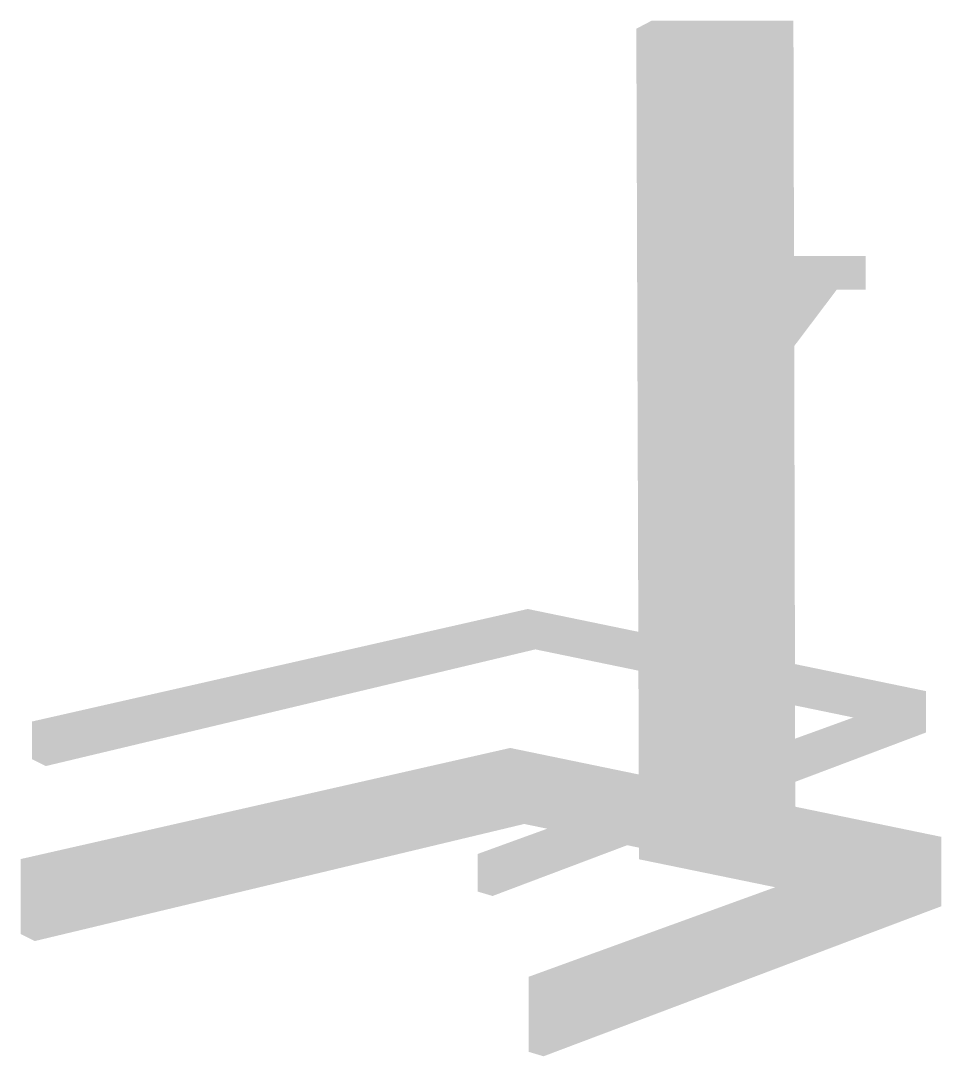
# Model space of a CAD drawing. Header units: inches. Extents: x -0.189 to 0.189, y -0.212 to 0.212.
import ezdxf

# ---------------------------------------------------------------- set-up
doc = ezdxf.new("R2010")
doc.units = ezdxf.units.IN
doc.header["$MEASUREMENT"] = 0

msp = doc.modelspace()

# ---------------------------------------------------------------- hatches: boundary and pattern name
h = msp.add_hatch(color=12)
h.paths.add_polyline_path([(0.12802, 0.21223), (0.0699, 0.21223), (0.06364, 0.20895), (0.06447, -0.03824), (0.01915, -0.02889), (-0.18404, -0.07503), (-0.18404, -0.0904), (-0.17829, -0.09327), (0.02227, -0.04545), (0.06453, -0.05417), (0.06456, -0.0967), (0.01197, -0.08585), (-0.1886, -0.13139), (-0.1886, -0.16213), (-0.18285, -0.16501), (0.01771, -0.11701), (0.02713, -0.11895), (-0.00142, -0.12932), (-0.00142, -0.1447), (0.00474, -0.14653), (0.0599, -0.12572), (0.06477, -0.12672), (0.06478, -0.13149), (0.12054, -0.14294), (0.01948, -0.17966), (0.01948, -0.2104), (0.02564, -0.21223), (0.1886, -0.15075), (0.1886, -0.12228), (0.12879, -0.10994), (0.12876, -0.09973), (0.18236, -0.07951), (0.18236, -0.06256), (0.12865, -0.05148), (0.12834, 0.07887), (0.14577, 0.10198), (0.15761, 0.10198), (0.15761, 0.11575), (0.13896, 0.11575), (0.12825, 0.11575)])
h.paths.add_polyline_path([(0.12865, -0.06843), (0.15259, -0.07337), (0.12866, -0.08206)], flags=16)

doc.saveas('drawing.dxf')
